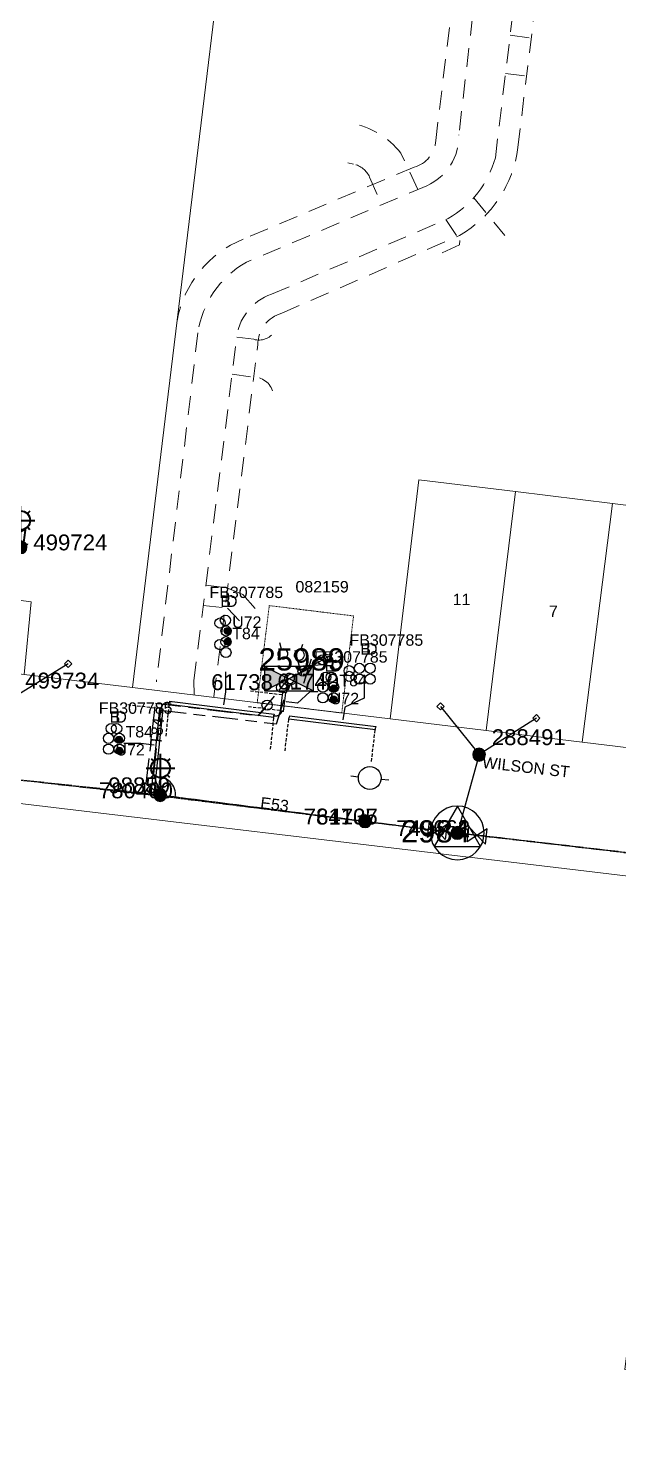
# Model space of a CAD drawing. Header units: metres. Extents: x 291879 to 294448, y 6259965 to 6261176.
# Drawn here: x 293539.7 to 293632.6, y 6260190.2 to 6260414 of the extents above; entities that cross this region are included whole.
import ezdxf
from ezdxf.enums import TextEntityAlignment as Align

# ---------------------------------------------------------------- set-up
doc = ezdxf.new("R2010")
doc.units = ezdxf.units.M
for name, pattern in [('Cable Exist OH', [1, 1, 0]), ('Cable Exist UG', [8.2, 4, -1.2, 1.8, -1.2]), ('Dash', [5, 3, -2]), ('DASHED', [0.75, 0.5, -0.25]), ('HIDDEN', [0.375, 0.25, -0.125]), ('HIDDEN2', [0.1875, 0.125, -0.0625])]:
    doc.linetypes.add(name, pattern=pattern)
doc.layers.get('0').update_dxf_attribs({"color": 6})
for name, color, linetype, lineweight in [('Cadastre Buildings_SP_EXT', 9, 'Continuous', 5), ('Cadastre Developer_SP_EXT', 9, 'Continuous', 5), ('Cadastre Land Parcels_SP_EXT', 9, 'Continuous', 5), ('Cadastre Other Property_SP_EXT', 9, 'HIDDEN', 5), ('Cadastre Roads_SP_EXT', 9, 'Continuous', 5)]:
    doc.layers.add(name, color=color, linetype=linetype, lineweight=lineweight)
for name, color, linetype in [('Duct_SP_EXT', 7, 'Continuous'), ('Equip_HV_EXT', 7, 'Continuous'), ('Equip_LV_EXT', 7, 'Continuous'), ('Equip_SP_HV_EXT', 7, 'Continuous'), ('Equip_SP_SL_EXT', 7, 'Continuous'), ('Mains_HV_EXT', 7, 'Continuous'), ('Mains_LV_EXT', 7, 'Continuous'), ('Mains_SL_EXT', 7, 'Continuous'), ('Services_SP_EXT', 7, 'Continuous'), ('Sub_SP_EXT', 7, 'Continuous'), ('Sub_SP_TR_HV_LV_EXT', 7, 'Continuous'), ('SupportsOH_SP_TR_HV_LV_SL_EXT', 7, 'Continuous'), ('Trench_SP_EXT', 7, 'Continuous')]:
    doc.layers.add(name, color=color, linetype=linetype)
doc.layers.add('UNKNOWN_FEATURES', color=1, linetype='DASHED', plot=False)
doc.styles.add('iecARIAL', font='arial.ttf', dxfattribs={"height": 2})
doc.styles.add('POLE_LABEL', font='arial.ttf')
doc.styles.get("Standard").update_dxf_attribs({"font": 'arial.ttf'})
doc.styles.add('SWITCH_LABEL', font='arial.ttf', dxfattribs={"height": 2.5})

# ---------------------------------------------------------------- blocks, each defined once
blk = doc.blocks.new('SUB_POLE_EXT')
blk.add_wipeout([(0, 4.22), (0.42, 4.2), (0.83, 4.14), (1.21, 4.05), (1.62, 3.9), (1.99, 3.72), (2.35, 3.51), (2.68, 3.26), (2.99, 2.99), (3.28, 2.66), (3.52, 2.34), (3.76, 1.92), (3.9, 1.62), (4.04, 1.23), (4.18, 0.63), (4.22, 0), (4.18, -0.61), (4.06, -1.15), (3.9, -1.62), (3.58, -2.24), (3.22, -2.73), (2.97, -3.01), (2.68, -3.26), (2.36, -3.5), (2, -3.72), (1.64, -3.89), (1.25, -4.03), (0.82, -4.14), (0.42, -4.2), (0, -4.22), (-0.41, -4.2), (-0.8, -4.15), (-1.21, -4.05), (-1.62, -3.9), (-1.99, -3.73), (-2.35, -3.51), (-2.68, -3.26), (-2.96, -3.02), (-3.23, -2.72), (-3.51, -2.35), (-3.71, -2.01), (-3.91, -1.6), (-4.05, -1.21), (-4.16, -0.76), (-4.22, -0.14), (-4.21, 0.39), (-4.14, 0.83), (-4.03, 1.27), (-3.9, 1.63), (-3.71, 2.02), (-3.5, 2.37), (-3.28, 2.67), (-2.99, 2.99), (-2.68, 3.27), (-2.33, 3.52), (-1.98, 3.73), (-1.63, 3.9), (-1.2, 4.05), (-0.78, 4.15), (-0.4, 4.21)])
blk.add_line((2.16, 0.48), (2.16, 0.48, 0))
blk.add_lwpolyline([(-4.22, 0, 1), (4.22, 0, 1)], format="xyb", close=True)
blk.add_lwpolyline([(2.14, 0.52), (0, 4.22), (-3.66, -2.11), (3.66, -2.11)], close=True)
for tag, height, flags, p in [('ASSET_NUM', 3.5, 8, (2, 2)), ('STREET_CODE', 0.2, 9, (1.5, 0)), ('CONSTRUCTED_VOLTAGE', 0.2, 9, (1.5, -0.2)), ('OPERATING_VOLTAGE', 0.2, 9, (1.5, -0.6)), ('OPERATED_BY', 0.2, 9, (1.5, -0.8)), ('ORIENTATION', 0.2, 9, (1.5, -1.2)), ('OWNED_BY', 0.2, 9, (1.5, -1.4)), ('SECONDARY_VOLTAGE', 0.2, 9, (1.5, -1.6)), ('STATE', 0.2, 9, (1.5, -1.8)), ('SUBSTATION_TYPE', 0.2, 9, (1.5, -2)), ('NO_PHASES', 0.2, 9, (1.5, -0.4)), ('MAINTAINED_BY', 0.2, 9, (1.5, -1)), ('USAGE', 0.2, 9, (1.5, -2.2)), ('STREETNAME', 0.2, 9, (1.5, -2.8)), ('SUBURB', 0.2, 9, (1.5, -3)), ('Z', 0.2, 1, (1.5, -3.4)), ('LEGEND', 0.2, 9, (1.5, -2.4)), ('LOCATION', 0.2, 9, (1.5, -2.6)), ('NOTES', 0.2, 9, (1.5, -3.2))]:
    blk.add_attdef(tag, text='', height=height, dxfattribs=dict(flags=flags)).set_placement(p, align=Align.MIDDLE_LEFT)
blk = doc.blocks.new('SUB_PADMOUNT_EXT')
for points in [[(0, 0), (-3.84, 1.92), (-3.84, -1.92)], [(0, 0), (3.84, 1.92), (3.84, -1.92)]]:
    blk.add_hatch(color=256).paths.add_polyline_path(points)
for p, q in [((3.84, 1.92), (-3.84, -1.92)), ((-3.84, 1.92), (3.84, -1.92))]:
    blk.add_line(p, q)
blk.add_lwpolyline([(-3.84, -1.92), (3.84, -1.92), (3.84, 1.92), (-3.84, 1.92)], close=True)
for tag, height, flags, p in [('ASSET_NUM', 3.5, 8, (2, 2)), ('STREET_CODE', 0.2, 9, (1.5, 0)), ('CONSTRUCTED_VOLTAGE', 0.2, 9, (1.5, -0.2)), ('OPERATING_VOLTAGE', 0.2, 9, (1.5, -0.6)), ('ORIENTATION', 0.2, 9, (1.5, -0.8)), ('OWNED_BY', 0.2, 9, (1.5, -1)), ('OPERATED_BY', 0.2, 9, (1.5, -1.2)), ('SECONDARY_VOLTAGE', 0.2, 9, (1.5, -1.6)), ('STATE', 0.2, 9, (1.5, -1.8)), ('SUBSTATION_TYPE', 0.2, 9, (1.5, -2.2)), ('NO_PHASES', 0.2, 9, (1.5, -0.4)), ('MAINTAINED_BY', 0.2, 9, (1.5, -1.4)), ('PARENT', 0.2, 9, (1.5, -2)), ('STREETNAME', 0.2, 9, (1.5, -3)), ('SUBURB', 0.2, 9, (1.5, -3.2)), ('Z', 0.2, 1, (1.5, -3.6)), ('USAGE', 0.2, 9, (1.5, -2.4)), ('LEGEND', 0.2, 9, (1.5, -2.6)), ('LOCATION', 0.2, 9, (1.5, -2.8)), ('NOTES', 0.2, 9, (1.5, -3.4))]:
    blk.add_attdef(tag, text='', height=height, dxfattribs=dict(flags=flags)).set_placement(p, align=Align.MIDDLE_LEFT)
blk = doc.blocks.new('DUCT_EXT')
blk.add_circle((0, 0.8), 0.8)
at = {"flags": 1}
blk.add_attdef('Z', (0, 0), '', height=0.2, dxfattribs=at)
at = {"flags": 9}
for tag, p in [('DUCT_CODE', (0, 0)), ('XSECT_TYPE', (0, -0.2)), ('STATE', (0, -0.6)), ('FB_REFERENCE', (0, -0.4)), ('NOTES', (0, -0.8))]:
    blk.add_attdef(tag, text='', height=0.2, dxfattribs=at).set_placement(p, align=Align.MIDDLE_LEFT)
blk = doc.blocks.new('LV_OH_LINKS_DISTFUSE_EXT')
for p, q in [((0, 0), (0.96, 0)), ((3.84, 0), (4.8, 0))]:
    blk.add_line(p, q)
blk.add_lwpolyline([(3.84, -1.2), (3.84, 1.2), (0.96, -1.2), (0.96, 1.2)], close=True)
at = {"flags": 9}
for tag, p in [('ACTUAL_STATUS', (0, 0)), ('CONSTRUCTED_VOLTAGE', (0, -0.2)), ('OPERATING_VOLTAGE', (0, -0.6)), ('ORIENTATION', (0, -0.8)), ('OWNED_BY', (0, -1)), ('STATE', (0, -1.2)), ('SWITCH_TYPE', (0, -1.4)), ('NO_PHASES', (0, -0.4)), ('USAGE', (0, -1.6)), ('NOTES', (0, -1.8))]:
    blk.add_attdef(tag, text='', height=0.2, dxfattribs=at).set_placement(p, align=Align.MIDDLE_LEFT)
at = {"flags": 1}
blk.add_attdef('Z', (0, 0), '', height=0.2, dxfattribs=at)
blk = doc.blocks.new('SL_LANTERN_EXT')
at = {"lineweight": 40}
for p, q in [((-1.46, 5.68), (-1.06, 5.28)), ((0, 1.97), (0, 6.47)), ((1.46, 5.68), (1.06, 5.28)), ((-2.25, 4.22), (2.25, 4.22)), ((-1.46, 2.76), (-1.06, 3.16)), ((0, 0), (0, 2.72)), ((1.46, 2.76), (1.06, 3.16))]:
    blk.add_line(p, q, dxfattribs=at)
blk.add_circle((0, 4.22), 1.5, dxfattribs=at)
at = {"style": 'iecARIAL', "flags": 8}
blk.add_attdef('ASSET_NUM', (1.5, 1.5), '', height=2.5, dxfattribs=at)
for tag, p, height, flags in [('OPERATING_VOLTAGE', (0.98, -1.65), 0.2, 9), ('ORIENTATION', (0.98, -1.85), 0.2, 9), ('OWNED_BY', (0.98, -2.05), 0.2, 9), ('STATE', (0.98, -2.25), 0.2, 9), ('CONSTRUCTED_VOLTAGE', (0.98, -0.65), 0.2, 9), ('CONTROL_TYPE', (0.98, -0.85), 0.2, 9), ('LANTERN_PURPOSE', (0.98, -1.05), 0.2, 9), ('LANTERN_TYPE', (0.98, -1.25), 0.2, 9), ('NO_PHASES', (0.98, -1.45), 0.2, 9), ('LNUMBER', (2.18, -3.25), 2.5, 8), ('USAGE', (0.98, -2.45), 0.2, 9), ('CEXIST', (0.98, -2.65), 0.2, 9), ('CNEW', (0.98, -2.85), 0.2, 9), ('CNUMBER', (0.98, -3.05), 0.2, 9), ('CREMOVE', (0.98, -3.25), 0.2, 9), ('CREPLACE', (0.98, -3.45), 0.2, 9), ('LKINGHEIGHT', (0.98, -3.65), 0.2, 9), ('LBRACKET', (0.98, -3.85), 0.2, 9), ('LBRACKETVOCAB', (0.98, -4.05), 0.2, 9), ('LCATEGORY', (0.98, -4.25), 0.2, 9), ('LCHARGE1', (0.98, -4.45), 0.2, 9), ('LCHARGE1PERCENT', (0.98, -4.65), 0.2, 9), ('LCHARGE2', (0.98, -4.85), 0.2, 9), ('LCHARGE2PERCENT', (0.98, -5.05), 0.2, 9), ('LCHARGE3', (0.98, -5.25), 0.2, 9), ('LCHARGE3PERCENT', (0.98, -5.45), 0.2, 9), ('LEXIST', (0.98, -5.65), 0.2, 9), ('LLAMP', (0.98, -5.85), 0.2, 9), ('LLAMPVOCAB', (0.98, -6.05), 0.2, 9), ('LMAST', (0.98, -6.25), 0.2, 9), ('LMASTVOCAB', (0.98, -6.45), 0.2, 9), ('LNEW', (0.98, -6.65), 0.2, 9), ('LANTNUMBER', (0.98, -6.85), 0.2, 9), ('LOUTREACH', (0.98, -7.25), 0.2, 9), ('LOUTREACHVOCAB', (0.98, -7.45), 0.2, 9), ('LRATECODE', (0.98, -7.65), 0.2, 9), ('LREMOVE', (0.98, -7.85), 0.2, 9), ('LREPLACE', (0.98, -8.05), 0.2, 9), ('LTYPE', (0.98, -8.25), 0.2, 9), ('LTYPEVOCAB', (0.98, -8.45), 0.2, 9), ('LEGEND', (0.98, -8.65), 0.2, 9), ('LOCATION', (0.98, -8.85), 0.2, 9), ('NOTES', (0.98, -9.05), 0.2, 9), ('STREETNAME', (0.98, -9.25), 0.2, 9), ('SUBURB', (0.98, -9.45), 0.2, 1)]:
    blk.add_attdef(tag, p, '', height=height, dxfattribs=dict(flags=flags))
blk = doc.blocks.new('CCP_EXT')
at = {"flags": 9}
for tag, p in [('STATE', (0, -1.8)), ('NOTES', (0, -2))]:
    blk.add_attdef(tag, text='', height=0.2, dxfattribs=at).set_placement(p, align=Align.MIDDLE_LEFT)
blk.add_wipeout([(0, 0.57), (0.57, 0), (0, -0.57), (-0.57, 0)])
blk.add_lwpolyline([(-0.57, 0), (0, 0.57), (0.57, 0), (0, -0.57), (-0.57, 0)])
at = {"flags": 1}
blk.add_attdef('Z', (0, 0), '', height=0.2, dxfattribs=at)
at = {"flags": 9}
for tag, p in [('CCP_TYPE', (0, 0)), ('CONSTRUCTED_VOLTAGE', (0, -0.2)), ('OPERATING_VOLTAGE', (0, -0.6)), ('ORIENTATION', (0, -0.8)), ('OWNED_BY', (0, -1)), ('NO_PHASES', (0, -0.4)), ('USAGE', (0, -1.2)), ('LEGEND', (0, -1.4)), ('LIFE_SUPPORT', (0, -1.6))]:
    blk.add_attdef(tag, text='', height=0.2, dxfattribs=at).set_placement(p, align=Align.MIDDLE_LEFT)
blk = doc.blocks.new('POLE_EXT')
blk.add_hatch(color=256).paths.add_polyline_path([(-1, 0, 1), (1, 0, 1)])
blk.add_lwpolyline([(-1, 0, 1), (1, 0, 1)], format="xyb", close=True)
for tag, height, flags, p in [('pNumber', 2.5, 8, (-17.84, 2.07)), ('OWNED_BY', 0.2, 9, (1.35, -0.4)), ('SPECIAL_USE', 0.2, 9, (1.35, -0.8)), ('STATE', 0.2, 9, (1.35, -1)), ('cLV', 0.2, 9, (1.35, -1.4)), ('hDepth', 0.2, 9, (1.35, -1.6)), ('hDia', 0.2, 9, (1.35, -1.8)), ('cHV', 0.2, 9, (1.35, -2)), ('PARENT', 0.2, 9, (1.35, -0.6)), ('USAGE', 0.2, 9, (1.35, -1.2)), ('LBRACKET', 0.2, 9, (1.35, -2.2)), ('cLinedev', 0.2, 9, (1.35, -3.4)), ('pExisting', 0.2, 9, (1.35, -3.8)), ('pFooting', 0.2, 9, (1.35, -4.4)), ('LExisting', 0.2, 9, (1.35, -2.4)), ('LANTNUMBER', 0.2, 9, (1.35, -2.6)), ('LOther', 0.2, 9, (1.35, -2.8)), ('LRemove', 0.2, 9, (1.35, -3)), ('LEGEND', 0.2, 9, (1.35, -3.2)), ('LOCATION', 0.2, 9, (1.35, -3.6)), ('PFNUMBER', 0.2, 9, (1.35, -4)), ('NEWPFNUMBER', 0.2, 9, (1.35, -4.2)), ('pNew', 0.2, 9, (1.35, -4.6)), ('pRelocate', 0.2, 9, (1.35, -5)), ('pRemove', 0.2, 9, (1.35, -5.2)), ('pReplace', 0.2, 9, (1.35, -5.4)), ('pStay', 0.2, 9, (1.35, -5.6)), ('pType', 0.2, 9, (1.35, -5.8)), ('cspan', 0.2, 9, (1.35, -6)), ('STREETNAME', 0.2, 9, (1.35, -6.2)), ('SUBURB', 0.2, 9, (1.35, -6.4)), ('NOTES', 0.2, 9, (1.35, -6.6)), ('MAINTAINED_BY', 0.2, 9, (1.36, -6.81)), ('OPERATED_BY', 0.2, 9, (1.36, -7.01))]:
    blk.add_attdef(tag, text='', height=height, dxfattribs=dict(flags=flags)).set_placement(p, align=Align.MIDDLE_LEFT)
at = {"style": 'POLE_LABEL'}
for tag, height, flags, p in [('ASSET_NUM', 2.5, 8, (2, 2)), ('STRUCTURE_PLANT_NUMBER', 0.2, 9, (1.35, 0.03)), ('STREET_CODE', 0.2, 9, (1.35, -0.2))]:
    blk.add_attdef(tag, text='', height=height, dxfattribs=dict(at, flags=flags)).set_placement(p, align=Align.MIDDLE_LEFT)
at = {"flags": 1}
blk.add_attdef('Z', (1.35, -7.33), '', height=0.2, dxfattribs=at)
blk = doc.blocks.new('LV_UG_DFUSE_OPEN_EXT')
for points in [[(1, 0), (0, 0)], [(6.2, 0.01), (7.2, 0.01)]]:
    blk.add_lwpolyline(points)
for centre in [(1.8, 0), (5.4, 0.01)]:
    blk.add_circle(centre, 0.8)
at = {"flags": 9}
for tag, p in [('ACTUAL_STATUS', (0, 0)), ('CONSTRUCTED_VOLTAGE', (0, -0.2)), ('OPERATING_VOLTAGE', (0, -0.6)), ('ORIENTATION', (0, -0.8)), ('STATE', (0, -1)), ('SWITCH_TYPE', (0, -1.2)), ('NO_PHASES', (0, -0.4)), ('USAGE', (0, -1.4)), ('NOTES', (0, -1.6))]:
    blk.add_attdef(tag, text='', height=0.2, dxfattribs=at).set_placement(p, align=Align.MIDDLE_LEFT)
at = {"flags": 1}
blk.add_attdef('Z', (0, 0), '', height=0.2, dxfattribs=at)
blk = doc.blocks.new('LV_UG_DFUSE_CLOSED_EXT')
for points in [[(1, 0), (0, 0)], [(5.04, 0.73), (2.16, -0.72)], [(5.05, -0.71), (2.16, 0.72)], [(6.2, 0.01), (7.2, 0.01)]]:
    blk.add_lwpolyline(points)
for centre in [(1.8, 0), (5.4, 0.01)]:
    blk.add_circle(centre, 0.8)
at = {"flags": 9}
for tag, p in [('ACTUAL_STATUS', (0, 0)), ('CONSTRUCTED_VOLTAGE', (0, -0.2)), ('OPERATING_VOLTAGE', (0, -0.6)), ('ORIENTATION', (0, -0.8)), ('STATE', (0, -1)), ('SWITCH_TYPE', (0, -1.2)), ('NO_PHASES', (0, -0.4)), ('USAGE', (0, -1.4)), ('NOTES', (0, -1.6))]:
    blk.add_attdef(tag, text='', height=0.2, dxfattribs=at).set_placement(p, align=Align.MIDDLE_LEFT)
at = {"flags": 1}
blk.add_attdef('Z', (0, 0), '', height=0.2, dxfattribs=at)
blk = doc.blocks.new('HV_ABS_OPEN_EXT')
for p, q in [((-3, 6.87), (-1.8, 6.87)), ((1.8, 6.87), (3, 6.87))]:
    blk.add_line(p, q)
blk.add_circle((0, 6.87), 1.8)
for tag, height, flags, p in [('ASSET_NUM', 2.5, 8, (2, 2)), ('STREET_CODE', 0.2, 9, (1.5, 0)), ('ACTUAL_STATUS', 0.2, 9, (1.5, -0.2)), ('CONSTRUCTED_VOLTAGE', 0.2, 9, (1.5, -0.4)), ('OPERATING_VOLTAGE', 0.2, 9, (1.5, -0.8)), ('ORIENTATION', 0.2, 9, (1.5, -1)), ('OWNED_BY', 0.2, 9, (1.5, -1.2)), ('STATE', 0.2, 9, (1.5, -1.4)), ('SWITCH_TYPE', 0.2, 9, (1.5, -1.6)), ('NO_PHASES', 0.2, 9, (1.5, -0.6)), ('USAGE', 0.2, 9, (1.5, -1.8)), ('LEGEND', 0.2, 9, (1.5, -2)), ('LOCATION', 0.2, 9, (1.5, -2.2)), ('STREETNAME', 0.2, 9, (1.5, -2.4)), ('SUBURB', 0.2, 9, (1.5, -2.6)), ('OPERATED_BY', 0.2, 9, (1.5, -3.2)), ('Z', 0.2, 1, (1.5, -3.6)), ('NOTES', 0.2, 9, (1.5, -2.8)), ('MAINTAINED_BY', 0.2, 9, (1.5, -3)), ('LABEL_ALIGNMENT', 0.2, 9, (1.5, -3.4))]:
    blk.add_attdef(tag, text='', height=height, dxfattribs=dict(flags=flags)).set_placement(p, align=Align.MIDDLE_LEFT)
blk = doc.blocks.new('SWG_HOLEC_SU_EXT')
blk.add_line((1.8, -2), (5.8, -2))
for points in [[(1, 0), (0, 0)], [(6.6, 0), (7.6, 0)]]:
    blk.add_lwpolyline(points)
for points in [[(1.8, -0.8, 1), (1.8, 0.8, 1)], [(5.8, -0.8, 1), (5.8, 0.8, 1)]]:
    blk.add_lwpolyline(points, format="xyb", close=True)
at = {"style": 'SWITCH_LABEL', "flags": 8}
blk.add_attdef('ASSET_NUM', text='', height=2.5, rotation=179.9544, dxfattribs=at).set_placement((-2.4, 0), align=Align.MIDDLE_LEFT)
at = {"flags": 1}
blk.add_attdef('Z', (0, 0), '', height=0.2, dxfattribs=at)
at = {"flags": 9}
for tag, p in [('ACTUAL_STATUS', (0, -0.4)), ('CONSTRUCTED_VOLTAGE', (0, -0.6)), ('OPERATING_VOLTAGE', (0, -1)), ('ORIENTATION', (0, -1.2)), ('OWNED_BY', (0, -1.4)), ('STATE', (0, -1.8)), ('SWITCH_TYPE', (0, -2)), ('NO_PHASES', (0, -0.8)), ('PARENT', (0, -1.6)), ('USAGE', (0, -2.2)), ('STREETNAME', (0, -2.6)), ('SUBURB', (0, -2.8)), ('LOCATION', (0, -2.4)), ('NOTES', (0, -3))]:
    blk.add_attdef(tag, text='', height=0.2, dxfattribs=at).set_placement(p, align=Align.MIDDLE_LEFT)
at = {"style": 'SWITCH_LABEL', "flags": 9}
blk.add_attdef('STREET_CODE', text='', height=0.2, dxfattribs=at).set_placement((0, -0.2), align=Align.MIDDLE_LEFT)
blk = doc.blocks.new('CABLE_LARGE_EXT')
h = blk.add_hatch(color=256)
edge = h.paths.add_edge_path()
edge.add_arc((0, 0.55), 0.55, 0, 360)
blk.add_circle((0, 0.55), 0.55)
at = {"flags": 1}
blk.add_attdef('Z', (0, 0), '', height=0.2, dxfattribs=at)
at = {"flags": 9}
for tag, p in [('COND_CODE', (0, 0)), ('STATE', (0, -0.4)), ('XSECT_SIZE', (0, -0.6)), ('FB_REFERENCE', (0, -0.2)), ('NOTES', (0, -0.8))]:
    blk.add_attdef(tag, text='', height=0.2, dxfattribs=at).set_placement(p, align=Align.MIDDLE_LEFT)

msp = doc.modelspace()

# ---------------------------------------------------------------- linework, layer by layer
at = {"layer": 'Cadastre Developer_SP_EXT', "linetype": 'Dash'}
for points in [[(293613.23, 6260393.64), (293620.3, 6260452.03)], [(293616.77, 6260395.27), (293623.65, 6260451.56)], [(293610.21, 6260448.88), (293603.84, 6260396.37)], [(293613.69, 6260450.66), (293607.49, 6260397.25)], [(293615.57, 6260412.94), (293618.88, 6260412.49)], [(293614.84, 6260406.94), (293618.14, 6260406.48)], [(293590.02, 6260392.87), (293590.89, 6260392.65)], [(293601.04, 6260388.66), (293598.35, 6260394.38)], [(293600.44, 6260392.16), (293573.52, 6260380.84)], [(293593.44, 6260390.61), (293595.29, 6260386.29)], [(293602.43, 6260389.25), (293574.04, 6260377.21)], [(293609.82, 6260387.36), (293614.72, 6260381.44)], [(293578, 6260372.17), (293605.82, 6260384.08)], [(293605.46, 6260383.92), (293607.66, 6260380.61), (293607.58, 6260379.94), (293603.51, 6260378.08)], [(293579.62, 6260369.18), (293607.61, 6260381.44)], [(293566.4, 6260366.08), (293559.87, 6260311.18)], [(293565.8, 6260309.19), (293565.77, 6260311.35), (293572.47, 6260365.02)], [(293568.92, 6260308.81), (293575.84, 6260364.27)], [(293572.51, 6260365.42), (293575.21, 6260365.08)], [(293571.8, 6260359.61), (293574.69, 6260359.2)], [(293567.65, 6260326.38), (293570.97, 6260325.97), (293573.48, 6260324.92), (293575.43, 6260322.73)], [(293567.25, 6260323.19), (293571.08, 6260322.79), (293572.97, 6260320.78)]]:
    msp.add_lwpolyline(points, dxfattribs=at)
for points in [[(293598.35, 6260394.38, 0.186833), (293590.5, 6260399.08)], [(293603.84, 6260396.37, -0.319933), (293600.44, 6260392.16)], [(293607.49, 6260397.25, -0.30402), (293602.43, 6260389.25)], [(293607.61, 6260381.44, 0.237325), (293616.77, 6260395.27)], [(293605.82, 6260384.08, 0.196219), (293613.23, 6260393.64)], [(293590.89, 6260392.65, -0.238467), (293593.44, 6260390.61)], [(293573.52, 6260380.84, 0.256915), (293563.12, 6260368.01)], [(293574.04, 6260377.21, 0.233242), (293566.4, 6260366.08)], [(293572.47, 6260365.02, -0.299828), (293578, 6260372.17)], [(293575.84, 6260364.27, -0.335625), (293579.62, 6260369.18)], [(293575.21, 6260365.08, 0.333884), (293578.41, 6260366.25)], [(293574.69, 6260359.2, -0.338429), (293578.17, 6260356.97)]]:
    msp.add_lwpolyline(points, format="xyb", dxfattribs=at)
at = {"layer": 'Cadastre Land Parcels_SP_EXT', "linetype": 'Continuous'}
for points in [[(293391.57, 6260535.48), (293359.23, 6260539.72), (293359.76, 6260334.13), (293483.55, 6260319.09), (293508.96, 6260316), (293539.06, 6260312.35), (293540.14, 6260323.75), (293531.82, 6260324.89), (293531.26, 6260317.38), (293517.64, 6260318.32), (293518.36, 6260327.73), (293424.52, 6260338.62), (293414.69, 6260350.34), (293435.5, 6260529.99), (293391.57, 6260535.48)], [(293452.27, 6260527.81), (293435.5, 6260529.99), (293414.69, 6260350.34), (293424.52, 6260338.62), (293518.36, 6260327.73), (293517.64, 6260318.32), (293531.26, 6260317.38), (293531.82, 6260324.89), (293540.14, 6260323.75), (293539.06, 6260312.35), (293556.11, 6260310.29), (293580.51, 6260510.93), (293572.85, 6260511.94), (293554.27, 6260514.37), (293531.12, 6260517.41), (293512.98, 6260519.82), (293512.97, 6260519.82), (293452.27, 6260527.81)], [(293611.79, 6260303.51), (293616.39, 6260341.12), (293601.16, 6260342.97), (293596.69, 6260305.35), (293611.79, 6260303.51)], [(293631.66, 6260339.22), (293616.39, 6260341.12), (293611.79, 6260303.51), (293626.88, 6260301.68), (293631.66, 6260339.22)], [(293643.54, 6260337.78), (293631.66, 6260339.22), (293626.88, 6260301.68), (293642, 6260299.84), (293646.4, 6260337.4), (293643.54, 6260337.78)]]:
    msp.add_lwpolyline(points, close=True, dxfattribs=at)
at = {"layer": 'Duct_SP_EXT'}
for p, q in [((293561.85, 6260307.63), (293561.88, 6260307.87)), ((293561.91, 6260308.11), (293561.88, 6260307.87)), ((293561.91, 6260308.11), (293578.39, 6260306.1)), ((293579.42, 6260306.54), (293579.76, 6260309.5)), ((293579.76, 6260309.5), (293579.99, 6260309.48)), ((293579.89, 6260306.49), (293580.23, 6260309.45)), ((293580.23, 6260309.45), (293579.99, 6260309.48)), ((293559.05, 6260293.48), (293560.43, 6260306.94)), ((293559.52, 6260293.43), (293560.91, 6260306.89)), ((293560.43, 6260306.94), (293560.67, 6260306.92)), ((293560.91, 6260306.89), (293560.67, 6260306.92)), ((293561.85, 6260307.63), (293578.33, 6260305.62)), ((293578.33, 6260305.62), (293578.36, 6260305.86)), ((293578.39, 6260306.1), (293578.36, 6260305.86)), ((293579.42, 6260306.54), (293579.65, 6260306.51)), ((293579.89, 6260306.49), (293579.65, 6260306.51)), ((293580.74, 6260305.33), (293580.77, 6260305.57)), ((293580.8, 6260305.81), (293580.77, 6260305.57)), ((293580.8, 6260305.81), (293594.41, 6260304.15)), ((293580.74, 6260305.33), (293594.35, 6260303.68)), ((293594.35, 6260303.68), (293594.38, 6260303.91)), ((293594.41, 6260304.15), (293594.38, 6260303.91)), ((293559.05, 6260293.48), (293559.28, 6260293.46)), ((293559.52, 6260293.43), (293559.28, 6260293.46))]:
    msp.add_line(p, q, dxfattribs=at)
for points in [[(293570.76, 6260312.75), (293570.76, 6260309.61), (293570.45, 6260307.57)], [(293592.59, 6260310.65), (293592.59, 6260308.6), (293589.52, 6260307.21), (293589.24, 6260305.17)], [(293585.27, 6260309.6), (293584.02, 6260309.6), (293582.06, 6260307.79), (293580.3, 6260308.03)], [(293554.72, 6260301.51), (293557.4, 6260301.51), (293559.5, 6260301.27)]]:
    msp.add_lwpolyline(points, dxfattribs=at)
at = {"layer": 'Mains_HV_EXT', "linetype": 'Cable Exist UG'}
msp.add_lwpolyline([(293560.47, 6260293.32), (293559.47, 6260296.7), (293559.47, 6260296.7), (293560.57, 6260306.71), (293578.77, 6260304.56), (293580.74, 6260310.71)], dxfattribs=at)
at = {"layer": 'Mains_HV_EXT', "linetype": 'Cable Exist OH'}
for points in [[(293530.26, 6260296.64), (293560.47, 6260293.32)], [(293560.47, 6260293.32), (293592.73, 6260289.21)]]:
    msp.add_lwpolyline(points, dxfattribs=at)
at = {"layer": 'Mains_HV_EXT', "linetype": 'Continuous'}
msp.add_lwpolyline([(293562.81, 6260293.05, 0.538619), (293559.64, 6260296.1)], format="xyb", dxfattribs=at)
at = {"layer": 'Mains_LV_EXT', "linetype": 'Cable Exist UG'}
msp.add_lwpolyline([(293560.47, 6260293.32), (293558.28, 6260295.11), (293558.28, 6260295.11), (293559.75, 6260307.83), (293575.89, 6260305.84), (293579.57, 6260310.3), (293580.68, 6260311.71)], dxfattribs=at)
at = {"layer": 'Mains_LV_EXT', "linetype": 'Cable Exist OH'}
msp.add_lwpolyline([(293530.26, 6260296.64), (293560.05, 6260293.28), (293560.48, 6260293.22)], dxfattribs=at)
at = {"layer": 'Mains_LV_EXT', "linetype": 'Continuous'}
msp.add_lwpolyline([(293558.76, 6260294.76, 0.17522), (293558.04, 6260293.53)], format="xyb", dxfattribs=at)
at = {"layer": 'Mains_SL_EXT', "linetype": 'Cable Exist OH'}
msp.add_lwpolyline([(293530.26, 6260296.64), (293560.51, 6260293.38)], dxfattribs=at)
at = {"layer": 'Trench_SP_EXT', "linetype": 'Cable Exist UG'}
for points in [[(293560.67, 6260306.92, -0.50125), (293561.79, 6260307.88)], [(293578.24, 6260305.88, 0.473461), (293579.67, 6260306.67)], [(293559.28, 6260293.46, 0.470299), (293560.47, 6260293.32)]]:
    msp.add_lwpolyline(points, format="xyb", dxfattribs=at)
at = {"layer": 'UNKNOWN_FEATURES'}
for points in [[(293579.62, 6260309.11), (293574.65, 6260309.71)], [(293560.33, 6260306.95), (293555.36, 6260307.53)], [(293561.85, 6260307.56), (293561.33, 6260302.62)], [(293579.32, 6260306.64), (293574.31, 6260307.25)], [(293578.3, 6260305.5), (293577.8, 6260300.56)], [(293580.12, 6260300.31), (293580.71, 6260305.27)], [(293593.73, 6260298.64), (293594.32, 6260303.61)], [(293558.64, 6260293.37), (293553.67, 6260293.92)]]:
    msp.add_lwpolyline(points, dxfattribs=at)

# ---------------------------------------------------------------- block references
at = {"layer": 'Duct_SP_EXT'}
for name, p in [('DUCT_EXT', (293569.88, 6260319.62)), ('DUCT_EXT', (293569.85, 6260316.23)), ('DUCT_EXT', (293586.52, 6260311.1)), ('DUCT_EXT', (293587.39, 6260311.1)), ('DUCT_EXT', (293586.07, 6260309.54)), ('DUCT_EXT', (293587.77, 6260309.54)), ('CABLE_LARGE_EXT', (293587.8, 6260309.57)), ('DUCT_EXT', (293586.07, 6260307.84)), ('DUCT_EXT', (293587.77, 6260307.84)), ('CABLE_LARGE_EXT', (293587.77, 6260307.84)), ('DUCT_EXT', (293552.74, 6260303.01)), ('DUCT_EXT', (293553.61, 6260303.01)), ('DUCT_EXT', (293552.33, 6260301.48)), ('DUCT_EXT', (293552.33, 6260299.78)), ('DUCT_EXT', (293554.03, 6260301.48)), ('DUCT_EXT', (293554.03, 6260299.78)), ('CABLE_LARGE_EXT', (293553.99, 6260301.51)), ('CABLE_LARGE_EXT', (293554.03, 6260299.78))]:
    msp.add_blockref(name, p, dxfattribs=at)
for name, p, rotation in [('DUCT_EXT', (293571.53, 6260320.85), 89.89457767190379), ('DUCT_EXT', (293571.63, 6260319.18), 89.89457767190379), ('CABLE_LARGE_EXT', (293571.63, 6260319.18), 89.89457767190379), ('DUCT_EXT', (293571.62, 6260317.48), 89.89457767190379), ('CABLE_LARGE_EXT', (293571.62, 6260317.48), 89.89457767190379), ('DUCT_EXT', (293571.62, 6260315.78), 89.89457767190379), ('DUCT_EXT', (293591.01, 6260312.92), 90.12069166652554), ('DUCT_EXT', (293591.04, 6260312.03), 90.12069166652554), ('DUCT_EXT', (293592.62, 6260313.3), 90.12069166652554), ('DUCT_EXT', (293592.63, 6260311.6), 90.12069166652554), ('DUCT_EXT', (293594.32, 6260313.31), 90.12069166652554), ('DUCT_EXT', (293594.33, 6260311.61), 90.12069166652554)]:
    msp.add_blockref(name, p, dxfattribs=dict(at, rotation=rotation))
at = {"layer": 'Equip_HV_EXT'}
ref = msp.add_blockref('SWG_HOLEC_SU_EXT', (293580.6, 6260309.87), dxfattribs=dict(at, rotation=72.28368153831406))
ref.add_attrib('ASSET_NUM', '61738', dxfattribs={"layer": '0', "height": 2.5, "style": 'SWITCH_LABEL'}).set_placement((293578.2, 6260311.12), align=Align.MIDDLE_RIGHT)
at = {"layer": 'Equip_LV_EXT', "rotation": 230.1619642461924}
msp.add_blockref('LV_UG_DFUSE_OPEN_EXT', (293580.74, 6260311.65), dxfattribs=at)
at = {"layer": 'Equip_SP_HV_EXT'}
ref = msp.add_blockref('HV_ABS_OPEN_EXT', (293592.73, 6260289.21), dxfattribs=dict(at, rotation=353.8943435902103))
ref.add_attrib('ASSET_NUM', '61737', dxfattribs={"layer": '0', "height": 2.5}).set_placement((293594.73, 6260289.96), align=Align.MIDDLE_RIGHT)
at = {"layer": 'Equip_SP_SL_EXT'}
ref = msp.add_blockref('SL_LANTERN_EXT', (293538.49, 6260332.36), dxfattribs=at)
ref.add_attrib('ASSET_NUM', '98861', dxfattribs={"layer": '0', "height": 2.5, "rotation": 352.2699, "style": 'iecARIAL'}).set_placement((293539.99, 6260333.86), align=Align.MIDDLE_RIGHT)
ref = msp.add_blockref('SL_LANTERN_EXT', (293560.51, 6260293.38), dxfattribs=at)
ref.add_attrib('ASSET_NUM', '98859', dxfattribs={"layer": '0', "height": 2.5, "rotation": 359.9781, "style": 'iecARIAL'}).set_placement((293562.01, 6260294.88), align=Align.MIDDLE_RIGHT)
at = {"layer": 'Sub_SP_EXT'}
ref = msp.add_blockref('SUB_PADMOUNT_EXT', (293580.74, 6260311.65), dxfattribs=at)
ref.add_attrib('ASSET_NUM', '25989', dxfattribs={"layer": '0', "height": 3.5}).set_placement((293582.74, 6260311.9), align=Align.BOTTOM_CENTER)
at = {"layer": 'Sub_SP_TR_HV_LV_EXT'}
ref = msp.add_blockref('SUB_POLE_EXT', (293607.25, 6260287.39), dxfattribs=at)
ref.add_attrib('ASSET_NUM', '2984', dxfattribs={"layer": '0', "height": 3.5}).set_placement((293609.25, 6260287.64), align=Align.MIDDLE_RIGHT)
at = {"layer": 'SupportsOH_SP_TR_HV_LV_SL_EXT'}
ref = msp.add_blockref('POLE_EXT', (293538.49, 6260332.36), dxfattribs=at)
ref.add_attrib('ASSET_NUM', '499724', dxfattribs={"layer": '0', "height": 2.5, "style": 'POLE_LABEL'}).set_placement((293540.49, 6260333.11), align=Align.MIDDLE_LEFT)
ref = msp.add_blockref('POLE_EXT', (293610.67, 6260299.71), dxfattribs=dict(at, rotation=359.9571827730242))
ref.add_attrib('ASSET_NUM', '288491', dxfattribs={"layer": '0', "height": 2.5, "style": 'POLE_LABEL'}).set_placement((293612.67, 6260300.46), align=Align.BOTTOM_LEFT)
ref = msp.add_blockref('POLE_EXT', (293560.46, 6260293.34), dxfattribs=at)
ref.add_attrib('ASSET_NUM', '780400', dxfattribs={"layer": '0', "height": 2.5, "style": 'POLE_LABEL'}).set_placement((293562.46, 6260294.09), align=Align.MIDDLE_RIGHT)
ref = msp.add_blockref('POLE_EXT', (293592.71, 6260289.22), dxfattribs=at)
ref.add_attrib('ASSET_NUM', '784105', dxfattribs={"layer": '0', "height": 2.5, "style": 'POLE_LABEL'}).set_placement((293594.71, 6260289.97), align=Align.MIDDLE_RIGHT)

# ---------------------------------------------------------------- texts
at = {"layer": 'Cadastre Land Parcels_SP_EXT'}
for s, p in [('11', (293606.51, 6260323.24)), ('7', (293621.68, 6260321.38))]:
    msp.add_text(s, height=1.8, dxfattribs=at).set_placement(p)
at = {"layer": 'Cadastre Other Property_SP_EXT'}
msp.add_text('082159', height=1.8, dxfattribs=at).set_placement((293581.76, 6260325.24))
at = {"layer": 'Cadastre Roads_SP_EXT'}
msp.add_text('WILSON ST', height=1.8, rotation=353.552, dxfattribs=at).set_placement((293611.09, 6260297.64))
at = {"layer": 'Duct_SP_EXT'}
for s, p in [('FB307785', (293568.22, 6260324.36)), ('B', (293569.92, 6260322.96)), ('D', (293570.82, 6260322.96)), ('U72', (293571.8, 6260319.67)), ('T84', (293571.8, 6260317.88)), ('FB307785', (293590.27, 6260316.85)), ('B', (293591.97, 6260315.45)), ('D', (293592.87, 6260315.45)), ('FB307785', (293584.66, 6260314.19)), ('B', (293586.36, 6260312.79)), ('D', (293587.26, 6260312.79)), ('T84', (293588.68, 6260310.48)), ('FB307785', (293550.8, 6260306.14)), ('U72', (293587.17, 6260307.64)), ('B', (293552.5, 6260304.74)), ('D', (293553.4, 6260304.74)), ('T84', (293555, 6260302.42)), ('U72', (293553.43, 6260299.58))]:
    msp.add_text(s, height=1.8, dxfattribs=at).set_placement(p)
at = {"layer": 'Mains_LV_EXT'}
for s, rotation, p in [('T84', 83.6087, (293560.62, 6260301.12)), ('E53', 352.892, (293576.15, 6260291.27))]:
    msp.add_text(s, height=1.8, rotation=rotation, dxfattribs=at).set_placement(p)

# ---------------------------------------------------------------- next in the draw order: linework, layer by layer
at = {"layer": 'Cadastre Land Parcels_SP_EXT', "linetype": 'Continuous'}
msp.add_lwpolyline([(293642.97, 6260279.53), (293509.32, 6260295.5), (293504.87, 6260292.01), (293474.02, 6260036.89), (293466.67, 6259976.08), (293501.92, 6259971.75), (293502.84, 6259971.63), (293526.47, 6259968.91), (293559.19, 6259964.89), (293561.6, 6259984.86), (293661.54, 6259972.78), (293668.81, 6260030.82), (293669.1, 6260033.18), (293670.09, 6260041.12), (293672.26, 6260058.48), (293689.49, 6260195.81), (293633.61, 6260202.96), (293642.97, 6260279.53)], close=True, dxfattribs=at)
at = {"layer": 'Mains_HV_EXT', "linetype": 'Cable Exist OH'}
for points in [[(293592.73, 6260289.21), (293607.25, 6260287.39)], [(293647.84, 6260282.66), (293607.25, 6260287.39)]]:
    msp.add_lwpolyline(points, dxfattribs=at)
at = {"layer": 'Mains_LV_EXT', "linetype": 'Cable Exist OH'}
for points in [[(293560.48, 6260293.22), (293607.25, 6260287.39)], [(293647.84, 6260282.66), (293607.25, 6260287.39)]]:
    msp.add_lwpolyline(points, dxfattribs=at)
at = {"layer": 'Mains_SL_EXT', "linetype": 'Cable Exist OH'}
msp.add_lwpolyline([(293560.51, 6260293.38), (293607.25, 6260287.39), (293647.84, 6260282.66)], dxfattribs=at)
at = {"layer": 'Services_SP_EXT'}
msp.add_lwpolyline([(293610.67, 6260299.71), (293607.25, 6260287.39)], dxfattribs=at)

# ---------------------------------------------------------------- next in the draw order: block references
at = {"layer": 'Equip_LV_EXT'}
for p, rotation in [((293606.45, 6260287.45), 172.89189013088), ((293607.98, 6260287.28), 353.3500776372059)]:
    msp.add_blockref('LV_OH_LINKS_DISTFUSE_EXT', p, dxfattribs=dict(at, rotation=rotation))
at = {"layer": 'Services_SP_EXT'}
for p, rotation in [((293545.99, 6260313.99), 90.0000000000002), ((293586.74, 6260315.07), 36.00000004871014)]:
    msp.add_blockref('CCP_EXT', p, dxfattribs=dict(at, rotation=rotation))
for p in [(293604.58, 6260307.31), (293619.69, 6260305.47)]:
    msp.add_blockref('CCP_EXT', p, dxfattribs=at)
at = {"layer": 'SupportsOH_SP_TR_HV_LV_SL_EXT'}
ref = msp.add_blockref('POLE_EXT', (293607.25, 6260287.39), dxfattribs=at)
ref.add_attrib('ASSET_NUM', '749663', dxfattribs={"layer": '0', "height": 2.5, "rotation": 0.0054, "style": 'POLE_LABEL'}).set_placement((293609.25, 6260288.14), align=Align.MIDDLE_RIGHT)

# ---------------------------------------------------------------- next in the draw order: linework, layer by layer
at = {"layer": 'Cadastre Buildings_SP_EXT', "linetype": 'Continuous'}
msp.add_lwpolyline([(293645.36, 6260352.81), (293647.21, 6260368.07), (293649.05, 6260383.24), (293650.85, 6260398.11), (293652.69, 6260413.27), (293654.54, 6260428.5), (293657.11, 6260449.69), (293658.93, 6260464.72), (293660.74, 6260479.65), (293627.74, 6260483.76), (293630.15, 6260504.91), (293627.14, 6260505.31), (293609.06, 6260507.71), (293590.86, 6260510.14), (293580.51, 6260510.93), (293556.11, 6260310.29), (293581.58, 6260307.19), (293596.69, 6260305.35), (293601.16, 6260342.97), (293616.39, 6260341.11), (293631.66, 6260339.22), (293643.54, 6260337.78), (293645.36, 6260352.81)], close=True, dxfattribs=at)
at = {"layer": 'Cadastre Other Property_SP_EXT', "linetype": 'HIDDEN2'}
msp.add_lwpolyline([(293589.05, 6260306.27), (293590.91, 6260321.54), (293577.64, 6260323.17), (293575.74, 6260307.89), (293589.05, 6260306.27)], close=True, dxfattribs=at)
at = {"layer": 'Cadastre Roads_SP_EXT', "linetype": 'Continuous'}
msp.add_lwpolyline([(293539.06, 6260312.35), (293508.96, 6260316), (293509.14, 6260305.82), (293509.32, 6260295.5), (293642.97, 6260279.53), (293645.18, 6260279.26), (293695.05, 6260273.19), (293696.51, 6260283.21), (293697.93, 6260293.03), (293672.35, 6260296.14), (293657.04, 6260298.01), (293642, 6260299.84), (293626.88, 6260301.68), (293611.79, 6260303.51), (293596.69, 6260305.35), (293581.58, 6260307.19), (293556.11, 6260310.29), (293539.06, 6260312.35)], close=True, dxfattribs=at)
at = {"layer": 'Services_SP_EXT'}
for points in [[(293580.74, 6260311.65), (293586.74, 6260315.07)], [(293545.99, 6260313.99), (293537.22, 6260308.62), (293530.26, 6260296.64)], [(293604.58, 6260307.31), (293610.67, 6260299.71)], [(293619.69, 6260305.47), (293610.67, 6260299.71)]]:
    msp.add_lwpolyline(points, dxfattribs=at)

# ---------------------------------------------------------------- next in the draw order: block references
at = {"layer": 'Equip_HV_EXT'}
ref = msp.add_blockref('SWG_HOLEC_SU_EXT', (293581.3, 6260309.96), dxfattribs=dict(at, rotation=105.1738091425491))
ref.add_attrib('ASSET_NUM', '61740', dxfattribs={"layer": '0', "height": 2.5, "style": 'SWITCH_LABEL'}).set_placement((293578.91, 6260311.21), align=Align.MIDDLE_LEFT)
at = {"layer": 'Equip_LV_EXT', "rotation": 29.67176880493524}
msp.add_blockref('LV_UG_DFUSE_CLOSED_EXT', (293581.39, 6260311.95), dxfattribs=at)
at = {"layer": 'SupportsOH_SP_TR_HV_LV_SL_EXT'}
ref = msp.add_blockref('POLE_EXT', (293537.22, 6260308.62), dxfattribs=at)
ref.add_attrib('ASSET_NUM', '499734', dxfattribs={"layer": '0', "height": 2.5, "rotation": 0.0084, "style": 'POLE_LABEL'}).set_placement((293539.22, 6260309.37), align=Align.BOTTOM_LEFT)

doc.saveas('drawing.dxf')
